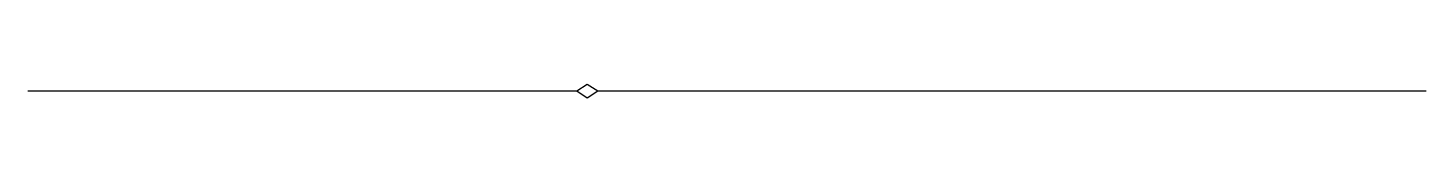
# Model space of a CAD drawing. Units: millimetres at full size, sheet at 1:100. Extents: x -15551 to 15061, y -3640 to -3340.
import ezdxf

# ---------------------------------------------------------------- set-up
doc = ezdxf.new("R2010")
doc.units = ezdxf.units.MM
doc.header["$LTSCALE"] = 100
doc.layers.add('0-0', color=7, linetype='Continuous')

msp = doc.modelspace()

# ---------------------------------------------------------------- linework, layer by layer
at = {"layer": '0-0'}
for p, q in [((-15551, -3489.8), (-3536.1, -3489.8)), ((-3076.1, -3489.8), (15061.2, -3489.8))]:
    msp.add_line(p, q, dxfattribs=at)
for points in [[(-3536.1, -3489.8), (-3306.1, -3339.8), (-3076.1, -3489.8)], [(-3536.1, -3489.8), (-3306.1, -3639.8), (-3076.1, -3489.8)]]:
    msp.add_lwpolyline(points, dxfattribs=at)

doc.saveas('drawing.dxf')
